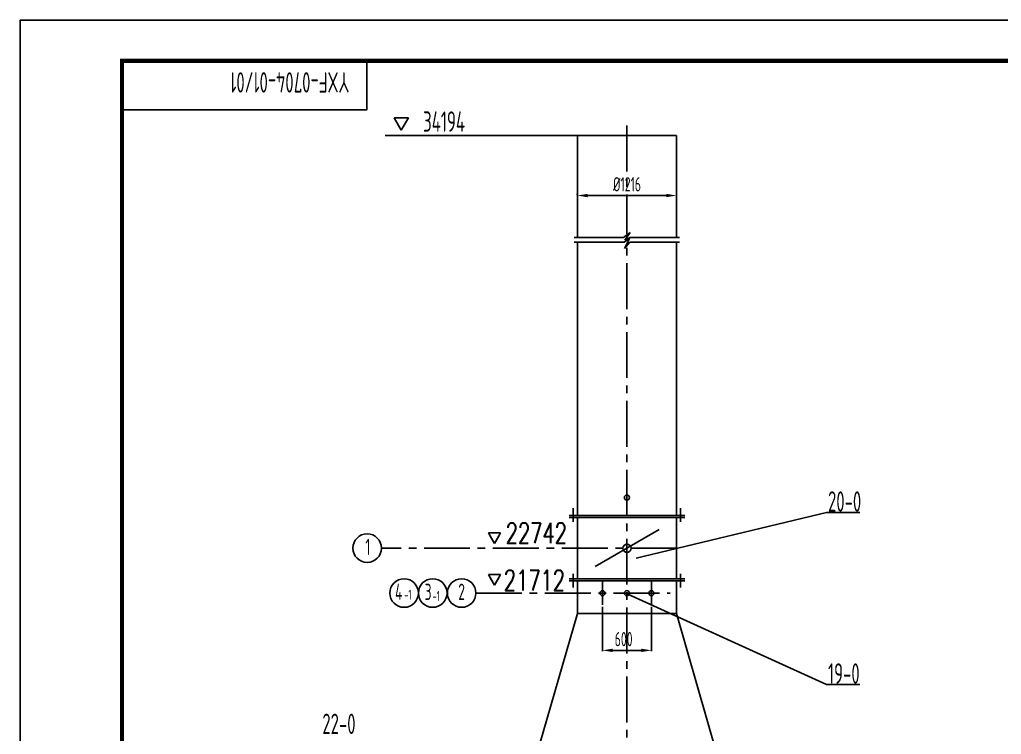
# Model space of a CAD drawing. Header units: millimetres. Extents: x 6566 to 7427, y 671 to 1285.
# Drawn here: x 6575.4 to 6816, y 1099.5 to 1274.6 of the extents above; entities that cross this region are included whole.
import ezdxf

# ---------------------------------------------------------------- set-up
doc = ezdxf.new("R2010")
doc.units = ezdxf.units.MM
doc.header["$LTSCALE"] = 15
doc.header["$MEASUREMENT"] = 0
doc.linetypes.add('CENTER2', pattern=[1.125, 0.75, -0.125, 0.125, -0.125])
for name, color, linetype in [('12', 7, 'Continuous'), ('LAYER1', 7, 'Continuous'), ('LAYER2', 2, 'CENTER2'), ('LAYER3', 1, 'Continuous')]:
    doc.layers.add(name, color=color, linetype=linetype)
doc.styles.add('HZTXT', font='ascii.shx', dxfattribs={"width": 0.7, "height": 3.5, "bigfont": 'HZTXT.shx'})
doc.styles.add('SXFT', font='romans.shx', dxfattribs={"width": 0.7, "bigfont": 'SXFT.shx'})
doc.dimstyles.new('ISO-25', dxfattribs={"dimtxt": 3, "dimasz": 2.5, "dimexe": 1.25, "dimexo": 0.625, "dimtad": 1, "dimtxsty": 'HZTXT', "dimcen": 2.5, "dimadec": 0, "dimazin": 0, "dimtfac": 1, "dimtmove": 0, "dimatfit": 3, "dimfxl": 0, "dimarcsym": 0})
doc.dimstyles.new('ISO-25$0', dxfattribs={"dimtxt": 3.5, "dimasz": 2.5, "dimexe": 0.18, "dimexo": 0.5, "dimgap": 1, "dimtad": 1, "dimdec": 4, "dimzin": 0, "dimdsep": 46, "dimtxsty": 'HZTXT', "dimcen": 0, "dimadec": 0, "dimazin": 0, "dimtfac": 0.714286, "dimtdec": 4, "dimtofl": 0, "dimtmove": 1, "dimatfit": 3, "dimfxl": 0, "dimtolj": 1, "dimtzin": 0, "dimarcsym": 0})

# ---------------------------------------------------------------- blocks, each defined once
blk = doc.blocks.new('*D4')
at = {"layer": 'DEFPOINTS', "color": 0}
for p in [(6712.08, 1231.46), (6736.4, 1231.55), (6736.4, 1231.46)]:
    blk.add_point(p, dxfattribs=at)
at = {"layer": 'LAYER1', "color": 0, "lineweight": -2}
for p, q in [((6712.08, 1231.96), (6712.08, 1231.73)), ((6736.4, 1231.96), (6736.4, 1231.73)), ((6714.58, 1231.55), (6733.9, 1231.55))]:
    blk.add_line(p, q, dxfattribs=at)
at = {"layer": 'LAYER1', "color": 0}
for points in [[(6714.58, 1231.96), (6714.58, 1231.13), (6712.08, 1231.55)], [(6733.9, 1231.96), (6733.9, 1231.13), (6736.4, 1231.55)]]:
    blk.add_solid(points, dxfattribs=at)
at = {"layer": 'LAYER1', "color": 0, "insert": (6724.27, 1234.3), "char_height": 3.5, "attachment_point": 5, "style": 'HZTXT'}
blk.add_mtext('\\A1;%%c1216', dxfattribs=at)
blk = doc.blocks.new('*D13')
at = {"layer": 'DEFPOINTS', "color": 0}
for p in [(6718.24, 1131.29), (6730.24, 1131.29), (6718.24, 1120.1)]:
    blk.add_point(p, dxfattribs=at)
at = {"layer": 'LAYER1', "color": 0, "lineweight": -2}
for p, q in [((6718.24, 1130.79), (6718.24, 1119.92)), ((6730.24, 1130.79), (6730.24, 1119.92)), ((6727.74, 1120.1), (6720.74, 1120.1))]:
    blk.add_line(p, q, dxfattribs=at)
at = {"layer": 'LAYER1', "color": 0}
for points in [[(6720.74, 1120.51), (6720.74, 1119.68), (6718.24, 1120.1)], [(6727.74, 1120.51), (6727.74, 1119.68), (6730.24, 1120.1)]]:
    blk.add_solid(points, dxfattribs=at)
at = {"layer": 'LAYER1', "color": 0, "insert": (6723.43, 1122.85), "char_height": 3.5, "attachment_point": 5, "style": 'HZTXT'}
blk.add_mtext('\\A1;600', dxfattribs=at)

msp = doc.modelspace()

# ---------------------------------------------------------------- linework, layer by layer
for p, q in [((6667.17766, 1250.58918), (6668.92764, 1247.55812)), ((6670.67762, 1250.58918), (6667.17766, 1250.58918)), ((6668.92764, 1247.55812), (6670.67762, 1250.58918))]:
    msp.add_line(p, q)
at = {"layer": '12'}
for p, q in [((6575.51635, 680.54693), (6575.51635, 1274.54693)), ((6575.51635, 1274.54693), (7416.51635, 1274.54693)), ((6600.51635, 690.54693), (6600.51635, 1264.54693)), ((6600.51635, 1264.54693), (7406.51635, 1264.54693)), ((6600.51635, 1264.54693), (6986.01635, 1264.54693)), ((6600.51635, 1252.54693), (6660.51635, 1252.54693))]:
    msp.add_line(p, q, dxfattribs=at)
msp.add_lwpolyline([(6575.51635, 680.54693, 0.2, 0.2, 0), (6575.51635, 1274.54693, 0.2, 0.2, 0), (7416.51635, 1274.54693, 0.2, 0.2, 0), (7416.51635, 680.54693, 0.2, 0.2, 0)], format="xyseb", close=True, dxfattribs=at)
at = {"layer": '12', "const_width": 1}
msp.add_lwpolyline([(6600.51635, 1264.54693), (7406.51635, 1264.54693), (7406.51635, 690.54693), (6600.51635, 690.54693), (6600.51635, 1264.54693), (6986.01635, 1264.54693)], dxfattribs=at)
at = {"layer": '12'}
msp.add_lwpolyline([(6600.51635, 1252.54693), (6660.51635, 1252.54693), (6660.51635, 1264.54693)], dxfattribs=at)
at = {"layer": 'LAYER1'}
for p, q in [((6717.19184, 1264.26221), (6646.90038, 1264.26221)), ((6712.08422, 1246.26377), (6665.00703, 1246.26377)), ((6723.38613, 1221.24328), (6725.02664, 1222.45766)), ((6725.02664, 1222.45766), (6723.68993, 1220.57536)), ((6711.29501, 1221.24328), (6723.38613, 1221.24328)), ((6711.29501, 1220.08961), (6723.56841, 1220.08961)), ((6723.56841, 1220.08961), (6724.84436, 1221.0004)), ((6724.84436, 1221.0004), (6723.62917, 1218.57163)), ((6723.62917, 1218.57163), (6724.96588, 1220.08961)), ((6723.68993, 1220.57536), (6725.02664, 1221.24328)), ((6724.96588, 1220.08961), (6737.11776, 1220.08961)), ((6725.02664, 1221.24328), (6737.11776, 1221.24328)), ((6773.11115, 1153.91567), (6726.47461, 1142.67709)), ((6781.28468, 1153.91567), (6773.11115, 1153.91567)), ((6690.28682, 1148.85927), (6691.78682, 1146.26119)), ((6690.28682, 1148.85927), (6693.28682, 1148.85927)), ((6693.28682, 1148.85927), (6690.28682, 1148.85927)), ((6691.78682, 1146.26119), (6690.75137, 1148.05464)), ((6693.28682, 1148.85927), (6691.78682, 1146.26119)), ((6691.78682, 1146.26119), (6692.82226, 1148.05464)), ((6690.28682, 1138.70758), (6691.78682, 1136.10951)), ((6693.28682, 1138.70758), (6690.28682, 1138.70758)), ((6690.28682, 1138.70758), (6693.28682, 1138.70758)), ((6693.28682, 1138.70758), (6691.78682, 1136.10951)), ((6691.78682, 1136.10951), (6690.75137, 1137.90295)), ((6691.78682, 1136.10951), (6692.82226, 1137.90295)), ((6773.11115, 1111.77199), (6724.43558, 1133.8966)), ((6781.28468, 1111.77199), (6773.11115, 1111.77199))]:
    msp.add_line(p, q, dxfattribs=at)
at = {"layer": 'LAYER1', "color": 1}
msp.add_line((6736.40422, 1129.11192), (6724.24422, 1129.11192), dxfattribs=at)
at = {"layer": 'LAYER1'}
for centre in [(6660.58001, 1145.1446), (6669.6433, 1134.1446), (6676.65195, 1134.1446), (6683.73547, 1134.1446)]:
    msp.add_circle(centre, 3.5, dxfattribs=at)
at = {"layer": 'LAYER2'}
for p, q in [((6724.24422, 1248.71021), (6724.24422, 995.43646)), ((6711.08785, 1154.97901), (6711.08785, 1151.58415)), ((6737.4006, 1154.97901), (6737.4006, 1151.58415)), ((6736.40422, 1145.11192), (6664.07986, 1145.11192)), ((6711.08785, 1138.813), (6711.08785, 1135.52592)), ((6737.4006, 1138.813), (6737.4006, 1135.52592)), ((6718.24422, 1137.06949), (6718.24422, 1131.28798)), ((6730.24422, 1137.06949), (6730.24422, 1131.28798)), ((6687.23532, 1134.11192), (6734.87207, 1134.11192))]:
    msp.add_line(p, q, dxfattribs=at)
at = {"layer": 'LAYER3'}
for p, q in [((6736.40422, 1246.26377), (6712.08422, 1246.26377)), ((6712.08422, 1221.24328), (6712.08422, 1246.26377)), ((6736.40422, 1221.24328), (6736.40422, 1246.26377)), ((6712.08422, 1153.11192), (6712.08422, 1220.08961)), ((6736.40422, 1153.11192), (6736.40422, 1220.08961)), ((6710.08422, 1153.11192), (6738.40422, 1153.11192)), ((6710.08422, 1152.63603), (6738.40422, 1152.63603)), ((6712.08422, 1137.58782), (6712.08422, 1152.63603)), ((6736.40422, 1137.58782), (6736.40422, 1152.63603)), ((6716.4947, 1140.63773), (6732.16054, 1149.68241)), ((6710.08422, 1137.58782), (6738.40422, 1137.58782)), ((6710.08422, 1137.11192), (6738.40422, 1137.11192)), ((6712.08422, 1129.11192), (6712.08422, 1137.11192)), ((6736.40422, 1129.11192), (6736.40422, 1137.11192)), ((6699.53422, 1085.51192), (6712.08422, 1129.11192)), ((6736.40422, 1129.11192), (6712.08422, 1129.11192)), ((6724.24422, 1129.11192), (6736.40422, 1129.11192)), ((6748.95422, 1085.51192), (6736.40422, 1129.11192))]:
    msp.add_line(p, q, dxfattribs=at)
for centre, radius in [((6724.24422, 1157.53602), 0.62079), ((6724.24422, 1145.11192), 1), ((6718.24422, 1134.11192), 0.62079), ((6724.24422, 1134.11192), 0.62079), ((6730.24422, 1134.11192), 0.62079)]:
    msp.add_circle(centre, radius, dxfattribs=at)

# ---------------------------------------------------------------- texts
at = {"color": 0, "linetype": 'ByBlock', "attachment_point": 5}
for s, insert, char_height, style in [('34194', (6679.43069, 1249.67558), 5, 'HZTXT'), ('22742', (6702.02076, 1148.82402), 5, 'SXFT'), ('1', (6660.74174, 1145.44247), 4, 'HZTXT'), ('21712', (6701.55837, 1137.28685), 5, 'SXFT'), ('4', (6668.31718, 1134.44247), 4, 'HZTXT'), ('3', (6675.51365, 1134.44247), 4, 'HZTXT'), ('2', (6683.72186, 1134.44247), 4, 'HZTXT'), ('-1', (6670.53921, 1133.74904), 2.5, 'HZTXT'), ('-1', (6677.48593, 1133.40267), 2.5, 'HZTXT')]:
    msp.add_mtext(s, dxfattribs=dict(at, insert=insert, char_height=char_height, style=style))
at = {"layer": '12', "style": 'HZTXT', "width": 0.7}
msp.add_text('YXF-0704-01/01', height=5, rotation=180, dxfattribs=at).set_placement((6656.23783, 1261.77702))
at = {"layer": 'LAYER1', "style": 'HZTXT', "width": 0.7}
for s, p in [('20-0', (6773.50599, 1154.07077)), ('19-0', (6773.50599, 1111.92708)), ('22-0', (6649.58646, 1099.59063))]:
    msp.add_text(s, height=5, dxfattribs=at).set_placement(p)

# ---------------------------------------------------------------- dimensions: what is measured, and where the dimension line sits
at = {"layer": 'LAYER1'}
for base, p1, p2, text, dimstyle, override, picture, middle in [((6736.40422, 1231.54764), (6712.08422, 1231.45528), (6736.40422, 1231.45528), '%%c1216', 'ISO-25$0', {"dimatfit": 1}, '*D4', (6724.27149, 1231.54764)), ((6718.24422, 1120.09739), (6730.24422, 1131.28798), (6718.24422, 1131.28798), '600', 'ISO-25', {"dimtxt": 3.5, "dimexe": 0.18, "dimexo": 0.5, "dimgap": 1, "dimdec": 4, "dimzin": 0, "dimcen": 0, "dimtfac": 0.714286, "dimtdec": 4, "dimtofl": 0, "dimatfit": 1, "dimtolj": 1, "dimtzin": 0}, '*D13', (6723.43057, 1120.09739))]:
    dim = msp.add_linear_dim(base=base, p1=p1, p2=p2, text=text, dimstyle=dimstyle, override=override, dxfattribs=at)
    dim.commit()
    dim.dimension.update_dxf_attribs({"geometry": picture, "text_midpoint": middle, "dimtype": 160})

doc.saveas('drawing.dxf')
